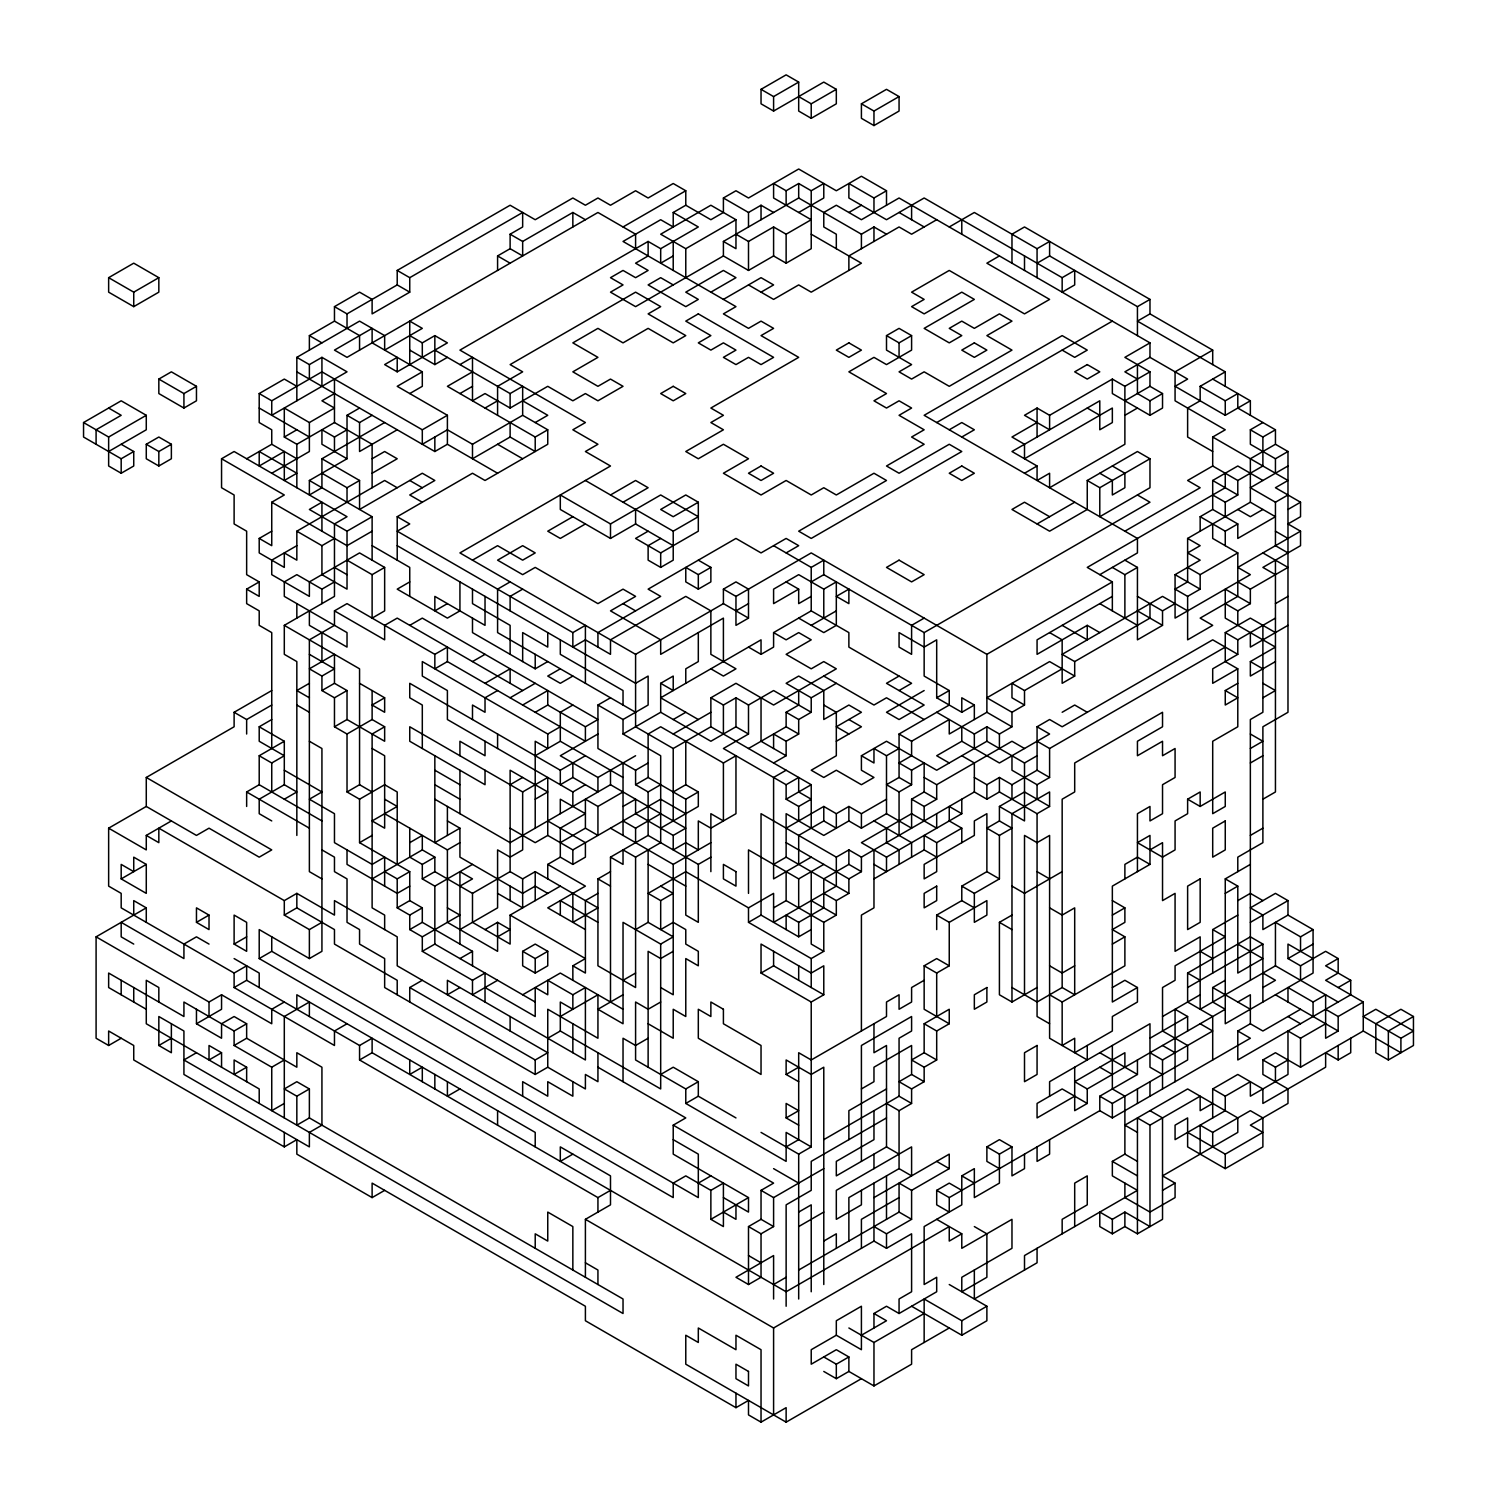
<?xml version="1.0" encoding="UTF-8"?>
<svg xmlns="http://www.w3.org/2000/svg" width="1497" height="1497" viewBox="0 0 1497 1497"><rect width="100%" height="100%" fill="white"/><g stroke="black" fill="none" stroke-linecap="round" stroke-linejoin="round"><path stroke-width="1.5" d="M108.645 277.675L133.738 263.173L158.832 277.675L158.832 292.158L133.738 306.642L108.645 292.158L108.645 277.675L133.738 292.158L158.832 277.675M146.276 415.305L108.645 437.03L108.645 465.997L121.182 473.239L133.738 465.997L133.738 451.514L121.182 458.756L83.551 437.03L83.551 422.547L121.182 400.803L146.276 415.305L146.276 429.789L108.645 451.514M158.832 379.078L171.369 371.836L196.463 386.32L196.463 400.803L183.925 408.045L158.832 393.561L158.832 379.078L183.925 393.561L196.463 386.32M309.374 350.111L309.374 335.627L334.467 321.125L334.467 306.642L359.561 292.158L372.117 299.4L372.117 313.883L409.748 292.158L409.748 277.675L522.659 212.48L522.659 226.964L510.121 234.206L510.121 248.689L522.659 255.931L522.659 241.447L572.846 212.48L585.402 219.722M409.748 292.158L397.21 284.917L397.21 270.433L510.121 205.239L535.215 219.722L572.846 197.997L585.402 205.239L597.939 197.997L610.495 205.239L635.589 190.755L648.126 197.997L673.22 183.513L685.776 190.755L685.776 205.239L673.22 212.48L673.22 226.964L660.682 219.722L623.033 241.447L735.963 306.642L723.407 313.883L748.5 328.367L761.037 321.125L773.593 328.367L761.037 335.609L798.687 357.353L710.869 408.045L723.407 415.305L710.869 422.547L723.407 429.789L685.776 451.514L698.313 458.756L723.407 444.272L748.5 458.756L723.407 473.239L761.037 494.983L786.131 480.481L811.224 494.983L823.78 487.723L836.318 494.983L873.967 473.239L886.505 480.481L798.687 531.192L811.224 538.433L961.785 451.514L949.248 444.272L899.061 473.239L886.505 465.997L924.154 444.272L911.598 437.03L924.154 429.789L899.061 415.305L911.598 408.045L899.061 400.803L886.505 408.045L873.967 400.803L886.505 393.561L848.874 371.836L873.967 357.353L886.505 364.594L911.598 350.111L911.598 335.609L899.061 328.367L886.505 335.609L886.505 350.111L911.598 364.594L899.061 371.836L911.598 379.078L924.154 371.836L949.248 386.32L1011.972 350.111L986.879 335.609L1011.972 321.125L999.416 313.883L974.341 328.367L961.785 321.125L949.248 328.367L961.785 335.609L949.248 342.869L924.154 328.367L974.341 299.4L961.785 292.158L924.154 313.883L911.598 306.642L924.154 299.4L911.598 292.158L949.248 270.433L1024.509 313.883L1049.603 299.4L986.879 263.191L999.416 255.931M334.467 306.642L347.023 313.883L397.21 284.917M146.276 444.272L158.832 437.03L171.369 444.272L171.369 458.756L158.832 465.997L146.276 458.756L146.276 444.272L158.832 451.514L171.369 444.272M296.836 400.803L296.836 357.353L359.561 321.125L384.654 335.627L384.654 350.111L422.304 328.367L409.748 321.125L409.748 364.594M761.037 89.333L786.131 74.85L798.687 82.092L798.687 111.059L811.224 118.319L836.318 103.817L836.318 89.333L823.78 82.092L773.593 111.059L761.037 103.817L761.037 89.333L773.593 96.575L798.687 82.092M296.836 458.756L271.743 444.272L271.743 429.789L259.206 422.547L259.206 393.561L284.299 379.078L296.836 386.32M296.836 357.353L309.374 364.594L321.93 357.353L347.023 371.836L271.743 415.287L271.743 400.803L321.93 371.836L422.304 429.789L447.397 415.287L447.397 444.272L497.584 473.239M497.584 270.433L497.584 255.931L510.121 248.689M798.687 96.575L811.224 103.817L836.318 89.333M271.743 748.5L271.743 632.595L259.206 625.353L259.206 610.87L246.649 603.628L246.649 589.144L259.206 596.386L259.206 581.903L246.649 574.661L246.649 531.192L234.112 523.95L234.112 494.983L221.556 487.723L221.556 458.756L234.112 451.514L347.023 516.708L334.467 523.95L334.467 596.386L284.299 625.353L284.299 654.339L296.836 661.58L296.836 835.42M334.467 393.561L321.93 400.803L334.467 408.045L309.374 422.547L284.299 408.045L284.299 437.03L296.836 444.272L296.836 487.741M409.748 335.609L422.304 342.869L434.841 335.609L447.397 342.869L397.21 371.836L384.654 364.594L397.21 357.353L397.21 371.836M623.033 226.964L685.776 190.755M246.649 458.756L271.743 444.272M284.299 437.03L296.836 429.789M861.411 103.817L886.505 89.333L899.061 96.575L899.061 111.059L873.967 125.561L861.411 118.319L861.411 103.817L873.967 111.059L899.061 96.575M296.836 444.272L334.467 422.547L334.467 379.078M384.654 422.547L321.93 458.756L321.93 487.723L309.374 494.983L309.374 480.481L347.023 458.756L347.023 415.305L359.561 408.045M409.748 393.561L422.304 386.32L422.304 371.836L397.21 386.32L447.397 415.287M409.748 350.111L434.841 364.594L447.397 357.353M673.22 212.48L698.313 226.964L660.682 248.689L648.126 241.447L459.935 350.111L585.402 422.547L572.846 429.789L597.939 444.272L585.402 451.514L610.495 465.997L459.935 552.917L635.589 654.339L723.407 603.628L748.5 618.111L735.963 625.353L735.963 596.386L723.407 589.144L723.407 603.628M685.776 205.239L710.869 219.722L723.407 212.48L723.407 197.997L735.963 190.755L748.5 197.997L798.687 169.011L836.318 190.755L861.411 176.253L886.505 190.755L886.505 205.239M271.743 473.239L309.374 451.514L309.374 422.547M347.023 458.756L321.93 444.272L321.93 429.789L334.467 437.03L347.023 429.789M347.023 415.305L359.561 422.547L372.117 415.305M459.935 364.594L472.491 357.353L472.491 400.803L485.028 393.561L510.121 408.045L547.752 386.32L572.846 400.803L585.402 393.561L597.939 400.803L623.033 386.32L610.495 379.078L597.939 386.32L572.846 371.836L597.939 357.353L572.846 342.869L597.939 328.367L623.033 342.869L648.126 328.367L673.22 342.869L685.776 335.609L648.126 313.883L660.682 306.642L635.589 292.158L510.121 364.594L522.659 371.836L497.584 386.32L497.584 415.287M472.491 371.836L447.397 386.32L535.215 437.03L547.752 429.789L547.752 444.272L485.028 480.481L472.491 473.239L397.21 516.708L397.21 560.159M673.22 255.931L660.682 263.191L660.682 248.689M735.963 219.722L710.869 205.239L660.682 234.206L685.776 248.689L735.963 219.722L735.963 248.689L723.407 241.447L723.407 255.95L748.5 270.433L773.593 255.95L786.131 263.191L811.224 248.689L811.224 190.755L798.687 183.513L786.131 190.755L773.593 183.513L773.593 197.997L811.224 219.722L786.131 234.206L773.593 226.964L748.5 241.447L735.963 234.206M723.407 197.997L748.5 212.48L761.037 205.239L773.593 212.48M397.21 487.741L384.654 480.481L296.836 531.192L296.836 560.159L284.299 552.917L284.299 567.419L259.206 552.917L259.206 538.433L271.743 545.675L271.743 502.225L284.299 494.983L221.556 458.756M397.21 429.789L359.561 451.514L359.561 422.547M459.935 393.561L472.491 386.32M723.407 241.447L798.687 197.997L861.411 234.206L873.967 226.964L886.505 234.206M811.224 190.755L823.78 183.513L823.78 197.997L798.687 212.48M372.117 458.756L384.654 451.514L397.21 458.756L372.117 473.239M723.407 255.95L635.589 306.642L610.495 292.158L623.033 284.917L610.495 277.675L623.033 270.433L635.589 277.675L648.126 270.433L635.589 263.191L648.126 255.931L648.126 241.447M259.206 538.433L271.743 531.192M321.93 473.239L347.023 487.723L359.561 480.481L359.561 509.467L422.304 473.239L434.841 480.481L409.748 494.983L422.304 502.225M485.028 408.045L497.584 400.803M434.841 350.111L510.121 393.561L522.659 386.32L522.659 415.305L547.752 429.789M296.836 371.836L434.841 451.514L447.397 444.272M710.869 292.158L735.963 277.675L723.407 270.433L685.776 292.158L698.313 299.4L685.776 306.642L648.126 284.917L660.682 277.675L673.22 284.917M848.874 212.48L861.411 205.239M1062.159 277.675L1062.159 292.158L1074.696 284.917L1074.696 270.433L1062.159 277.675L924.154 197.997L886.505 219.722L848.874 197.997L848.874 183.513L873.967 197.997L886.505 190.755M296.836 545.675L271.743 560.159L271.743 574.661L309.374 596.386L309.374 581.903L359.561 552.917L384.654 567.419L384.654 610.87L372.117 618.111L372.117 574.661L347.023 560.159M422.304 429.789L422.304 444.272L447.397 429.789L472.491 444.272L522.659 415.287M723.407 299.4L761.037 277.675L773.593 284.917L761.037 292.158M246.649 589.144L259.206 581.903M296.836 531.192L321.93 545.675L334.467 538.433M321.93 531.192L321.93 502.225L309.374 509.467L347.023 531.192L372.117 516.708L372.117 560.159M510.121 422.547L510.121 437.03L472.491 458.756L472.491 444.272M535.215 422.547L547.752 415.305L522.659 400.803M372.117 531.192L347.023 545.675L271.743 502.225M936.692 219.722L911.598 234.206L899.061 226.964L848.874 255.931L848.874 270.433M309.374 610.87L309.374 625.353L347.023 647.097L347.023 632.595L284.299 596.386L284.299 581.903L296.836 574.661L321.93 589.144L334.467 581.903M949.248 226.964L974.341 212.48L1037.065 248.689L1049.603 241.447L1049.603 255.931L1037.065 263.191M372.117 574.661L384.654 567.419M321.93 878.889L309.374 871.647L309.374 639.855L334.467 625.353L334.467 610.87L347.023 603.628L434.841 654.339L447.397 647.097L447.397 661.58L585.402 741.258L585.402 726.775L597.939 719.514L422.304 618.111L409.748 625.353M409.748 581.903L397.21 589.144L447.397 618.111L459.935 610.87L459.935 581.903M472.491 560.159L497.584 545.675L522.659 560.159L535.215 552.917L522.659 545.675L497.584 560.159L522.659 574.661L535.215 567.4L597.939 603.628L623.033 589.144L635.589 596.386L610.495 610.87L660.682 639.837L660.682 654.339L723.407 618.111L723.407 661.58M234.112 973.05L234.112 987.533L246.649 980.292L246.649 965.808L234.112 973.05L121.182 907.856L121.182 893.372L108.645 886.13L108.645 828.178L146.276 806.453L146.276 777.467L234.112 726.775L234.112 712.291L271.743 690.547M572.846 516.708L547.752 531.192L560.308 538.433L585.402 523.95M610.495 494.983L635.589 480.481L648.126 487.723L623.033 502.225M234.112 712.291L246.649 719.533L271.743 705.05M309.374 683.306L296.836 690.547L309.374 697.789M372.117 690.547L372.117 719.533L384.654 726.775L384.654 741.258L347.023 719.533L347.023 690.547L334.467 683.306L334.467 654.339L309.374 668.822L321.93 676.064L334.467 668.822L309.374 654.339M447.397 603.628L434.841 610.87L434.841 596.386L485.028 625.353L485.028 596.386M886.505 335.609L899.061 342.869L911.598 335.609M246.649 806.453L246.649 791.969L259.206 784.727L259.206 755.742L271.743 762.983L284.299 755.742L259.206 741.258L259.206 726.775L271.743 719.533M321.93 676.064L321.93 690.547L334.467 683.306M510.121 581.903L497.584 589.144L497.584 632.595L635.589 712.273M673.22 545.675L635.589 523.95L610.495 538.433L560.308 509.467L560.308 494.964L610.495 523.95L660.682 494.964L698.313 516.708L673.22 531.192L585.402 480.481M321.93 690.547L334.467 697.789L347.023 690.547M522.659 589.144L510.121 596.386L510.121 610.87M259.206 755.742L284.299 741.258L259.206 726.775M648.126 531.192L635.589 538.433L660.682 552.917L698.313 531.192L698.313 502.225L685.776 494.964L660.682 509.467L673.22 516.708L698.313 502.225M108.645 828.178L146.276 849.903L146.276 835.42L171.369 820.936M334.467 697.789L334.467 726.775L347.023 719.533M384.654 697.789L372.117 705.031L384.654 712.273L384.654 697.789L359.561 683.306M447.397 661.58L434.841 668.822L434.841 654.339M660.682 538.433L648.126 545.675L648.126 560.159L660.682 567.4L673.22 560.159L673.22 531.192M334.467 726.775L347.023 734.017L372.117 719.533M472.491 661.58L485.028 654.339M121.182 878.889L146.276 864.405L133.738 857.163L133.738 871.647L121.182 864.405L121.182 878.889L146.276 893.372L146.276 864.405M284.299 799.211L296.836 791.969L284.299 784.727L259.206 799.211L259.206 813.694L271.743 820.936M384.654 726.775L372.117 734.017L372.117 907.856L384.654 915.097L384.654 929.581M485.028 683.306L510.121 668.822L510.121 683.306M397.21 516.708L409.748 523.95L397.21 531.192L572.846 632.595L585.402 625.353L585.402 683.306M936.692 422.547L1112.346 321.125M1049.603 255.931L1137.439 306.642L1149.977 299.4L1024.509 226.964L1011.972 234.206L1011.972 263.191M497.584 690.547L485.028 697.789L485.028 712.273L472.491 705.031L472.491 719.533M472.491 618.111L472.491 632.595L535.215 668.822L547.752 661.58M698.313 574.642L710.869 567.4L710.869 581.903L698.313 589.144L685.776 581.903L685.776 567.4L698.313 574.642L698.313 589.144M949.248 429.789L961.785 422.547L974.341 429.789L961.785 437.03M1149.977 299.4L1149.977 313.883L1137.439 321.125L1225.257 371.836L1225.257 386.32M121.182 1038.244L108.645 1045.486L96.089 1038.244L96.089 936.841L146.276 907.856L133.738 900.614L133.738 915.097M347.023 734.017L347.023 791.969L359.561 784.709L359.561 668.822L284.299 625.353M510.121 697.789L535.215 683.306M560.308 668.822L547.752 676.064L560.308 683.306L572.846 676.064M347.023 791.969L359.561 799.211L384.654 784.727L397.21 791.969L397.21 864.405M522.659 705.031L547.752 690.547L547.752 705.031L535.215 712.273M723.407 589.144L735.963 581.903L748.5 589.144L748.5 618.111M786.131 552.917L798.687 545.675L786.131 538.433L761.037 552.917L735.963 538.433L648.126 589.144L660.682 596.386L597.939 632.595L597.939 647.097M1049.603 415.305L1037.065 408.045L1024.509 415.305L1049.603 429.789L1049.603 415.305L1112.346 379.078L1124.883 386.32L1149.977 371.836L1149.977 386.32L1162.533 393.561L1162.533 408.045L1149.977 415.305L1112.346 393.561L1112.346 379.078M1250.351 415.305L1250.351 400.803L1225.257 415.305L1175.07 386.32L1187.626 379.078L1149.977 357.353L1149.977 342.869L1124.883 357.353L1149.977 371.836M735.963 596.386L811.224 552.917L986.879 654.339L1112.346 581.903L1112.346 610.87M1037.065 422.547L1011.972 437.03L1024.509 444.272L1024.509 458.756L1112.346 408.045L1112.346 422.547L1099.79 429.789L1099.79 400.803L1011.972 451.514L1037.065 465.997L1037.065 480.481L1049.603 473.239L1049.603 487.741L1124.883 444.272L1124.883 386.32M1149.977 357.353L1124.883 371.836L1137.439 379.078M196.463 922.339L209.019 915.097L209.019 929.6L196.463 922.339L196.463 907.856L209.019 915.097M572.846 705.031L560.308 712.273L560.308 741.258L535.215 755.742M735.963 610.87L748.5 603.628M773.593 545.675L811.224 567.4L823.78 560.159L823.78 574.661L811.224 581.903M359.561 799.211L359.561 842.661L372.117 835.42M572.846 806.453L572.846 791.969L447.397 719.533L447.397 690.547L422.304 676.064L422.304 661.58L547.752 734.017L560.308 726.775M648.126 762.983L635.589 770.225L597.939 748.5L597.939 705.031L610.495 697.789M811.224 596.386L798.687 603.628L798.687 589.144L773.593 603.628L773.593 589.144L798.687 574.661L823.78 589.144L836.318 581.903L836.318 625.353L823.78 632.595L798.687 618.111M1124.883 400.803L1149.977 386.32M1212.701 364.594L1212.701 350.111L1175.07 371.836L1175.07 400.803L1225.257 429.789L1212.701 437.03L1212.701 465.997L1187.626 480.481L1200.164 487.741L1124.883 531.192M146.276 835.42L158.832 842.661L158.832 828.178L284.299 900.614L296.836 893.372L334.467 915.097L334.467 900.614L397.21 936.841L397.21 965.808L547.752 1052.728L535.215 1059.97L409.748 987.533L409.748 1002.017M660.682 683.306L673.22 676.064L673.22 690.547L660.682 683.306L660.682 712.273L623.033 734.017L623.033 719.514L597.939 705.031M1024.509 473.239L1037.065 465.997M1124.883 415.305L1137.439 408.045M1137.439 364.594L1137.439 393.561L1149.977 400.803L1162.533 393.561M234.112 944.083L246.649 951.325L246.649 922.339L234.112 915.097L234.112 944.083L246.649 936.841M284.299 900.614L284.299 915.097L296.836 907.856L334.467 929.581L334.467 944.083L397.21 980.292L397.21 994.775M409.748 842.661L422.304 835.42L422.304 849.903L372.117 878.889M510.121 784.709L522.659 777.467M597.939 734.017L560.308 755.742L597.939 777.467L635.589 755.742M623.033 719.514L648.126 705.031L648.126 676.064L635.589 683.306L397.21 545.675M748.5 647.097L761.037 654.339L773.593 647.097L773.593 632.595L811.224 610.87L848.874 632.595L848.874 647.097L911.598 683.306L899.061 690.547M1212.701 451.514L1187.626 437.03L1187.626 408.045L1200.164 400.803L1200.164 386.32L1225.257 371.836M447.397 820.936L459.935 828.178L434.841 842.661L434.841 755.742M485.028 770.225L485.028 784.709L409.748 741.258L409.748 726.775L522.659 791.95L547.752 777.467L547.752 835.42L535.215 842.661L510.121 828.178M422.304 748.5L422.304 705.031L409.748 697.789L409.748 683.306L560.308 770.225L585.402 755.742M811.224 625.353L836.318 610.87M309.374 741.258L321.93 748.5L321.93 951.325L309.374 958.567L259.206 929.581L259.206 958.567L271.743 951.325L698.313 1197.6L698.313 1154.131L673.22 1139.647M284.299 915.097L309.374 929.581L321.93 922.339M397.21 878.889L409.748 871.647L409.748 900.614L397.21 907.856L397.21 878.889L384.654 871.647M409.748 828.178L409.748 857.145L422.304 864.405L434.841 857.145L434.841 871.647L472.491 893.372L472.491 922.339L510.121 944.083L510.121 915.097L560.308 886.13M384.654 813.694L447.397 849.903L459.935 842.661M535.215 799.211L547.752 791.969L510.121 770.225L510.121 871.647L522.659 878.889L535.215 871.647L597.939 907.856L572.846 922.339L572.846 893.372M572.846 762.983L572.846 777.467L560.308 784.709L560.308 770.225M673.22 719.533L685.776 712.273M811.224 828.178L811.224 784.709L710.869 726.775L710.869 697.789L735.963 683.306L773.593 705.031L836.318 668.822L823.78 661.58L811.224 668.822L786.131 654.339L811.224 639.837L798.687 632.595L786.131 639.837L773.593 632.595M1049.603 516.708L1024.509 502.225L1011.972 509.467L1049.603 531.192L1087.252 509.467L1087.252 480.481L1137.439 451.514L1149.977 458.756L1149.977 487.723L1099.79 516.708L1099.79 487.723L1149.977 458.756M1200.164 386.32L1225.257 400.803L1237.794 393.561L1237.794 408.045L1275.444 429.789L1275.444 444.272L1250.351 458.756L1250.351 502.225L1275.444 516.708L1237.794 538.433L1237.794 523.95L1212.701 509.467L1200.164 516.708L1200.164 531.192M96.089 936.841L209.019 1002.017L221.556 994.775L271.743 1023.761L271.743 1009.277L284.299 1002.017M409.748 886.13L397.21 893.372L347.023 864.405L347.023 849.903M422.304 864.405L422.304 878.889L434.841 871.647M572.846 791.969L585.402 784.709M673.22 734.017L710.869 712.273M710.869 697.789L723.407 705.031L735.963 697.789L748.5 705.031L773.593 690.547L811.224 712.273L811.224 697.789L836.318 683.306M1037.065 523.95L1074.696 502.225M146.276 1009.277L108.645 987.533L108.645 973.05L183.925 1016.519L183.925 1002.036L234.112 1031.003L234.112 1045.486L246.649 1038.244L296.836 1067.211L296.836 1052.728L321.93 1067.211L321.93 1125.164L309.374 1132.406L309.374 1146.889L183.925 1074.453L183.925 1031.003L158.832 1016.519L158.832 1045.486L171.369 1038.244M196.463 1009.277L196.463 1023.761L221.556 1009.277L221.556 994.775M422.304 878.889L434.841 886.13L472.491 864.405M610.495 770.225L610.495 784.709L510.121 842.661L434.841 799.211M635.589 654.339L635.589 726.775L673.22 748.5L710.869 726.775M397.21 907.856L409.748 915.097L422.304 907.856L422.304 922.339L472.491 951.325L472.491 965.808M459.935 886.13L472.491 878.889L459.935 871.647L459.935 944.083M560.308 842.661L585.402 828.178L585.402 799.211L597.939 806.453L623.033 791.969M635.589 770.225L635.589 784.709L648.126 777.467L685.776 799.211L698.313 791.95L698.313 806.453L660.682 828.178M748.5 705.031L748.5 734.017L735.963 726.775L710.869 741.258L660.682 712.273M924.154 618.111L911.598 625.353L911.598 654.339L899.061 647.097L899.061 632.595L924.154 647.097L936.692 639.837L936.692 697.789L961.785 712.273L974.341 705.031L974.341 719.533M1237.794 871.647L1237.794 857.145L1262.888 842.661L1262.888 726.775L1287.981 712.291L1287.981 451.514L1275.444 458.756L1250.351 444.272L1250.351 429.789L1262.888 422.547M196.463 1052.728L183.925 1059.97L623.033 1313.505L623.033 1299.003L309.374 1117.922L296.836 1125.164L296.836 1096.197L309.374 1088.955L309.374 1117.922M234.112 1031.003L246.649 1023.761L246.649 1038.244M409.748 915.097L409.748 929.581L422.304 922.339M472.491 893.372L510.121 871.647M623.033 806.453L635.589 799.211L635.589 813.694L673.22 835.42L685.776 828.178L610.495 784.709M635.589 784.709L648.126 791.95L660.682 784.709M748.5 734.017L723.407 748.5L786.131 784.709L798.687 777.467L798.687 791.95L811.224 799.211L798.687 806.453L786.131 799.211L786.131 784.709M748.5 748.5L786.131 726.775L786.131 712.273L798.687 705.031L798.687 690.547M823.78 574.661L924.154 632.595L1149.977 502.225L1137.439 494.983M1250.351 429.789L1262.888 437.03L1275.444 429.789M221.556 1052.728L209.019 1059.97L209.019 1045.486L221.556 1052.728L221.556 1067.211M409.748 929.581L422.304 936.841L459.935 915.097L447.397 907.856M547.752 878.889L547.752 864.405L560.308 857.145L572.846 864.405L585.402 857.145L585.402 842.661L547.752 820.936M572.846 864.405L572.846 849.903L660.682 799.211L685.776 813.694M673.22 791.95L685.776 784.709L698.313 791.95M648.126 777.467L648.126 734.017L660.682 726.775L723.407 762.983L735.963 755.742L735.963 813.694L710.869 828.178L698.313 820.936L698.313 849.903L685.776 842.661L673.22 849.903L673.22 835.42M786.131 712.273L798.687 719.514L811.224 712.273M1212.701 509.467L1212.701 480.481L1237.794 465.997L1262.888 480.481M422.304 936.841L422.304 951.325L434.841 944.083L535.215 1002.017M459.935 929.581L497.584 907.856L497.584 849.903L510.121 857.145L522.659 849.903L522.659 791.95M623.033 820.936L635.589 828.178L660.682 813.694M773.593 748.5L773.593 734.017L786.131 741.258L798.687 734.017L798.687 719.514M899.061 676.064L886.505 683.306L924.154 705.031L899.061 719.533L886.505 712.273L924.154 690.547M1212.701 465.997L1237.794 480.481L1262.888 465.997L1262.888 437.03M246.649 1067.211L234.112 1074.453L234.112 1059.97L246.649 1067.211L246.649 1081.713M485.028 929.581L497.584 922.339L510.121 929.581L497.584 936.841M610.495 1002.017L610.495 857.145L648.126 835.42L648.126 791.95M773.593 762.983L786.131 755.742L786.131 741.258M1099.79 574.661L1137.439 552.917L1137.439 538.433L924.154 415.305L1062.159 335.609L1087.252 350.111L1074.696 357.353L1062.159 350.111M1212.701 494.983L1225.257 502.225L1237.794 494.983L1237.794 480.481M1287.981 465.997L1250.351 487.723L1275.444 502.225L1287.981 494.983M234.112 1045.486L271.743 1067.211L284.299 1059.97M347.023 1023.761L334.467 1031.003L334.467 1045.486L234.112 987.533M409.748 987.533L422.304 980.292M459.935 958.567L472.491 951.325M623.033 734.017L660.682 755.742L660.682 842.661L635.589 857.145L635.589 987.533L597.939 965.808L597.939 878.889L610.495 871.647M786.131 770.225L773.593 777.467L773.593 878.889L811.224 857.145M836.318 741.258L861.411 726.775L848.874 719.533M1112.346 567.419L1124.883 574.661L1137.439 567.419L1137.439 639.837L1162.533 625.353L1162.533 610.87L1175.07 603.628M1187.626 596.386L1187.626 639.837L1212.701 625.353L1200.164 618.111L1237.794 596.386L1237.794 552.917L1200.164 574.661L1200.164 589.144L1187.626 596.386L1175.07 589.144L1187.626 581.903L1187.626 538.433L1250.351 502.225M597.939 893.372L585.402 900.614L585.402 973.05L572.846 965.808L572.846 980.292M936.692 697.789L949.248 690.547L949.248 705.031L899.061 734.017L899.061 777.467L886.505 784.709L899.061 791.95L911.598 784.709L911.598 770.225L924.154 762.983L924.154 791.95L911.598 799.211L911.598 828.178L886.505 813.694L886.505 755.742L899.061 748.5M1112.346 596.386L1037.065 639.837L1037.065 654.339L1087.252 625.353L1099.79 632.595M1200.164 516.708L1225.257 531.192L1237.794 523.95M1262.888 509.467L1250.351 516.708L1237.794 509.467M246.649 980.292L359.561 1045.486L372.117 1038.244L372.117 1052.728L786.131 1291.761L873.967 1241.069L886.505 1248.311L911.598 1233.809L911.598 1291.761L899.061 1299.003L899.061 1313.505L936.692 1291.761L936.692 1277.278L924.154 1284.52L924.154 1226.567L961.785 1204.842L961.785 1175.875L974.341 1168.633L974.341 1197.6L999.416 1183.117L999.416 1154.131L1011.972 1146.889L1011.972 1175.875L1024.509 1168.633L1024.509 1154.131M459.935 987.533L447.397 994.775L447.397 980.292L585.402 1059.97L585.402 987.533L572.846 994.775L547.752 980.292L547.752 994.775L535.215 987.533L535.215 1016.519L485.028 987.533M422.304 951.325L472.491 980.292L485.028 973.05L485.028 1002.017M522.659 951.325L535.215 944.083L547.752 951.325L547.752 965.808L535.215 973.05L522.659 965.808L522.659 951.325L535.215 958.567L547.752 951.325M610.495 828.178L673.22 864.387L710.869 842.661M786.131 799.211L811.224 784.709M823.78 705.031L836.318 712.273L836.318 755.742L811.224 770.225L823.78 777.467L836.318 770.225L861.411 784.709L873.967 777.467L861.411 770.225L861.411 755.742L886.505 741.258L936.692 770.225L986.879 741.258L1024.509 762.983L1037.065 755.742M1275.444 574.661L1262.888 567.419L1300.537 545.675L1300.537 531.192L1237.794 567.419L1250.351 574.661L1175.07 618.111L1175.07 574.661L1200.164 560.159L1187.626 552.917L1200.164 545.675L1187.626 538.433M1287.981 509.467L1300.537 502.225L1300.537 516.708L1287.981 523.95L1300.537 531.192M899.061 734.017L911.598 741.258L949.248 719.514L949.248 734.017L986.879 712.273L1011.972 726.775L1011.972 712.273L986.879 697.789L1049.603 661.58L1074.696 676.064L1074.696 661.58L1062.159 654.339L1162.533 596.386L1187.626 610.87M284.299 1103.439L271.743 1110.68L271.743 1067.211M359.561 1045.486L359.561 1059.97L372.117 1052.728M497.584 980.292L472.491 994.775L472.491 980.292M648.126 835.42L698.313 864.387L710.869 857.145M811.224 929.581L798.687 936.823L761.037 915.097L761.037 813.694L836.318 857.145L836.318 886.13L773.593 922.339L773.593 893.372L748.5 907.856L685.776 871.647L648.126 893.372L660.682 900.614L673.22 893.372L660.682 886.13M786.131 828.178L823.78 806.453L836.318 813.694L848.874 806.453L861.411 813.694L886.505 799.211M1024.509 690.547L1024.509 705.031L1011.972 697.789L1011.972 683.306L1024.509 690.547L1062.159 668.822M1074.696 661.58L1149.977 618.111L1149.977 603.628M522.659 994.775L560.308 973.05L623.033 1009.259M572.846 965.808L585.402 958.567L510.121 915.097M635.589 929.581L648.126 922.339L648.126 849.903M823.78 806.453L823.78 820.936L798.687 835.42L798.687 864.387M974.341 777.467L986.879 784.709L999.416 777.467L1011.972 784.709L1037.065 770.225L1037.065 726.775L1049.603 734.017L999.416 762.983L961.785 741.258L936.692 755.742L949.248 762.983M936.692 712.273L974.341 734.017L986.879 726.775L999.416 734.017L1011.972 726.775M1011.972 712.273L1024.509 705.031M1074.696 676.064L1062.159 683.306L1062.159 639.837L1049.603 632.595M108.645 1045.486L108.645 1031.003L133.738 1045.486L133.738 1059.97L284.299 1146.889L296.836 1139.647L296.836 1154.15L372.117 1197.6L384.654 1190.358M773.593 864.387L786.131 857.145L786.131 813.694L823.78 835.42L848.874 820.936L861.411 828.178L886.505 813.694M1237.794 581.903L1250.351 589.144L1287.981 567.419L1262.888 552.917M623.033 994.775L597.939 1009.259L623.033 1023.761L623.033 922.339L660.682 944.083L673.22 936.823L648.126 922.339M924.154 777.467L936.692 784.709L1011.972 741.258L1024.509 748.5M1037.065 726.775L1049.603 719.514L1062.159 726.775L1212.701 639.837L1237.794 654.339L1212.701 668.822L1212.701 683.306L1237.794 668.822L1237.794 726.775L1212.701 741.258L1212.701 813.694L1225.257 806.453L1225.257 791.969L1200.164 806.453L1187.626 799.211L1187.626 813.694L1175.07 820.936L1175.07 849.903L1162.533 857.145L1137.439 842.661L1149.977 835.42L1149.977 864.387L1112.346 886.13L1112.346 1002.017L1137.439 987.533L1137.439 1002.017L1112.346 1016.519L1112.346 1031.003L1074.696 1052.728L1074.696 1038.244L1062.159 1045.486L1062.159 1002.017L1124.883 965.808L1124.883 936.823L1112.346 929.581L1124.883 922.339L1124.883 907.856L1112.346 900.614M1062.159 712.273L1074.696 705.031L1087.252 712.273M1225.257 603.628L1237.794 610.87L1250.351 603.628L1250.351 589.144M560.308 1016.519L597.939 994.775L597.939 1038.244L547.752 1009.259L547.752 1067.211L585.402 1088.955L585.402 1074.453L597.939 1081.695L597.939 1052.728M623.033 980.292L635.589 973.05M673.22 951.325L660.682 958.567L648.126 951.325L648.126 1067.211M748.5 893.372L748.5 849.903L798.687 878.889L823.78 864.387M836.318 857.145L848.874 849.903L861.411 857.145L974.341 791.95L986.879 799.211L999.416 791.95L1037.065 813.694L1049.603 806.453L1049.603 791.95L1011.972 813.694L1011.972 1002.017L999.416 994.775L999.416 922.339L1011.972 915.097M911.598 799.211L924.154 806.453L936.692 799.211L936.692 784.709M1237.794 668.822L1225.257 661.58L1225.257 632.595L1250.351 618.111L1275.444 632.595M1275.444 603.628L1287.981 596.386M459.935 1088.955L447.397 1096.197L447.397 1081.713M547.752 1038.244L560.308 1031.003L660.682 1088.955L660.682 944.083M748.5 907.856L748.5 922.339L761.037 915.097M773.593 907.856L786.131 900.614L823.78 922.339L836.318 915.097L836.318 900.614L823.78 893.372M848.874 849.903L848.874 864.387L823.78 878.889L823.78 907.856L798.687 922.339L798.687 936.823M1037.065 741.258L1049.603 748.5L1225.257 647.097M1225.257 632.595L1237.794 639.837L1275.444 618.111M786.131 842.661L848.874 878.889L861.411 871.647L861.411 857.145M936.692 813.694L936.692 828.178L911.598 813.694L861.411 842.661L886.505 857.145L961.785 813.694L961.785 799.211M1287.981 625.353L1250.351 647.097L1250.351 632.595M321.93 849.903L334.467 857.145L334.467 871.647L347.023 878.889L347.023 922.339L359.561 929.581L359.561 944.083L384.654 958.567L384.654 987.533L535.215 1074.453L547.752 1067.211M660.682 1002.017L648.126 1009.259L635.589 1002.017L635.589 1059.97L685.776 1088.955L698.313 1081.695L698.313 1096.197L735.963 1117.922M836.318 900.614L848.874 893.372L848.874 878.889M873.967 878.889L924.154 849.903L936.692 857.145M924.154 849.903L924.154 835.42L936.692 842.661L961.785 828.178L961.785 842.661M999.416 820.936L1011.972 828.178L999.416 835.42L986.879 828.178L999.416 820.936L999.416 806.453L1024.509 791.95L1049.603 806.453M1011.972 755.742L1011.972 770.225L1037.065 784.709L1049.603 777.467L1049.603 748.5M1275.444 661.58L1250.351 676.064L1250.351 661.58L1275.444 647.097L1225.257 618.111L1225.257 589.144L1250.351 603.628M1225.257 690.547L1237.794 697.789L1225.257 705.031L1225.257 690.547L1237.794 683.306M648.126 1038.244L635.589 1045.486L623.033 1038.244L623.033 1081.695M761.037 973.05L773.593 965.808L823.78 994.775L823.78 965.808L811.224 973.05L761.037 944.064L761.037 973.05L811.224 1002.017L823.78 994.775M748.5 922.339L811.224 958.567L823.78 951.325L823.78 922.339M1262.888 697.789L1275.444 690.547L1262.888 683.306M936.692 929.581L936.692 915.097L961.785 900.614L961.785 886.13L986.879 871.647L999.416 878.889L999.416 835.42M660.682 1074.453L673.22 1067.211L698.313 1081.695M961.785 886.13L974.341 893.372L999.416 878.889M936.692 915.097L949.248 922.339L986.879 900.614L986.879 915.097L974.341 922.339L974.341 893.372M1250.351 748.5L1262.888 741.258L1250.351 734.017M572.846 1154.131L560.308 1161.391L560.308 1146.889L610.495 1175.875L610.495 1204.842L585.402 1219.325L585.402 1277.278M1062.159 871.647L1024.509 893.372L1011.972 886.13M1187.626 799.211L1200.164 791.969L1200.164 806.453M1250.351 762.983L1262.888 755.742M685.776 1088.955L685.776 1103.439L698.313 1096.197M949.248 1023.761L936.692 1031.003L936.692 1059.97L924.154 1067.211L911.598 1059.97L924.154 1052.728L924.154 1023.761L949.248 1009.259L949.248 1023.761L924.154 1009.259L924.154 965.808L936.692 958.567L949.248 965.808L949.248 922.339M723.407 1197.6L748.5 1212.083L748.5 1197.6L673.22 1154.131L673.22 1125.164L685.776 1117.922L597.939 1067.211M924.154 980.292L911.598 987.533L911.598 1002.017L899.061 1009.259L899.061 994.775L886.505 1002.017L886.505 1016.5L811.224 1059.97L798.687 1052.728L798.687 1139.647L786.131 1146.889M924.154 965.808L936.692 973.05L949.248 965.808M1149.977 849.903L1162.533 842.661L1162.533 900.614L1175.07 893.372L1175.07 951.325L1200.164 936.841L1200.164 1009.277L1275.444 965.808L1338.168 1002.036M823.78 1284.52L823.78 1067.211L811.224 1074.453L786.131 1059.97L786.131 1074.453L798.687 1067.211M1262.888 799.211L1275.444 791.969L1275.444 560.159M359.561 1059.97L597.939 1197.6L610.495 1190.358M1112.346 915.097L1124.883 907.856M1250.351 835.42L1262.888 828.178M786.131 1117.922L798.687 1110.68L786.131 1103.439L786.131 1117.922L798.687 1125.164M698.313 1183.117L710.869 1175.875M861.411 1088.937L873.967 1081.695L873.967 1067.211L911.598 1045.486L911.598 1074.453L899.061 1081.695L911.598 1088.937L924.154 1081.695L924.154 1067.211M1011.972 1002.017L1037.065 987.533M1074.696 965.808L1062.159 973.05L1049.603 965.808M1112.346 944.083L1124.883 936.823M1287.981 915.097L1287.981 900.614L1275.444 893.372L1250.351 907.856L1262.888 915.097L1262.888 929.6L1287.981 915.097L1313.075 929.6L1313.075 973.05L1225.257 1023.761L1225.257 878.889L1250.351 864.405M710.869 1190.358L723.407 1183.117L723.407 1226.567L710.869 1219.325L710.869 1190.358L685.776 1175.875L673.22 1183.117L673.22 1197.6L259.206 958.567M886.505 1088.937L848.874 1110.68L848.874 1139.647M1049.603 907.856L1062.159 915.097L1074.696 907.856L1074.696 994.775L1062.159 987.533L1037.065 1002.017L1011.972 987.533M1225.257 893.372L1237.794 886.13L1237.794 973.05L1262.888 958.567L1237.794 944.083M761.037 1132.406L798.687 1154.131L811.224 1146.889L811.224 1002.017M823.78 1139.647L899.061 1096.197L911.598 1103.439L911.598 1088.937M1237.794 900.614L1250.351 893.372L1262.888 900.614M710.869 1219.325L748.5 1197.6M823.78 1168.633L773.593 1197.6L773.593 1226.567L761.037 1219.325L761.037 1190.358L773.593 1183.117L673.22 1125.164M886.505 1117.922L811.224 1161.373L811.224 1190.358L786.131 1204.842L786.131 1306.245M886.505 1103.439L899.061 1110.68L911.598 1103.439M1112.346 987.533L1124.883 980.292L1137.439 987.533M1212.701 973.05L1212.701 929.581L1237.794 915.097M1250.351 922.339L1287.981 900.614M773.593 1299.003L773.593 1255.553L735.963 1277.278L748.5 1284.52L748.5 1226.567L761.037 1219.325M899.061 1154.131L886.505 1146.889L836.318 1175.875L836.318 1161.373L873.967 1139.647L873.967 1110.68M1212.701 1059.97L1212.701 1016.519L1187.626 1002.017L1187.626 973.05L1250.351 936.841L1262.888 944.083L1262.888 1002.036M748.5 1226.567L761.037 1233.809L773.593 1226.567M798.687 1212.083L811.224 1204.842L811.224 1291.761M1187.626 987.533L1262.888 944.083M798.687 1226.567L823.78 1212.083M861.411 1190.358L861.411 1204.842L836.318 1219.325L836.318 1190.358L911.598 1146.889L911.598 1175.875L899.061 1168.633L848.874 1197.6L848.874 1241.069M1162.533 1016.519L1200.164 994.775M1124.883 1067.211L1124.883 1052.728L1074.696 1081.695L1087.252 1088.955L1225.257 1009.277L1212.701 1002.017L1212.701 987.533L1225.257 980.292M1275.444 965.808L1275.444 922.339L1300.537 936.841L1313.075 929.6M873.967 1197.6L949.248 1154.131L949.248 1168.633L911.598 1190.358L899.061 1183.117L899.061 1212.083L798.687 1270.036M1149.977 1038.244L1187.626 1016.519L1187.626 1031.003M1313.075 958.567L1287.981 944.083L1287.981 958.567L1313.075 944.083M748.5 1284.52L761.037 1277.278L761.037 1233.809M823.78 1241.069L836.318 1233.809L836.318 1248.311M899.061 1197.6L861.411 1219.325L861.411 1248.311M999.416 1168.633L986.879 1161.391L986.879 1146.889L999.416 1139.647L1011.972 1146.889M1074.696 1096.197L1037.065 1117.922L1037.065 1103.439L1062.159 1088.955L1087.252 1103.439L1087.252 1088.955M1237.794 1002.036L1250.351 994.775L1250.351 1023.761L1237.794 1031.003L1237.794 1059.97L1350.724 994.775L1350.724 980.292L1325.631 965.808L1338.168 958.567L1338.168 973.05L1325.631 980.292L1363.262 1002.036L1363.262 1031.003L1300.537 1067.211L1275.444 1052.728L1262.888 1059.97L1262.888 1074.453L1287.981 1088.955L1287.981 1103.439L1250.351 1125.164L1262.888 1132.406L1225.257 1154.15L1187.626 1132.406M1262.888 987.533L1275.444 980.292L1262.888 973.05M1287.981 958.567L1300.537 965.808L1325.631 951.325L1338.168 958.567M773.593 1284.52L786.131 1277.278M936.692 1190.358L949.248 1197.6L949.248 1212.083L936.692 1204.842L936.692 1190.358L949.248 1183.117L961.785 1190.358M1087.252 1103.439L1074.696 1110.68L1074.696 1067.211M1237.794 1031.003L1250.351 1038.244L1112.346 1117.922L1099.79 1110.68L1099.79 1096.197L1137.439 1074.453L1137.439 1059.97M1149.977 1052.728L1162.533 1059.97L1212.701 1031.003L1200.164 1023.761M873.967 1226.567L886.505 1233.809L911.598 1219.325L911.598 1190.358M949.248 1197.6L1099.79 1110.68M1099.79 1096.197L1112.346 1103.439L1187.626 1059.97L1187.626 1045.486L1162.533 1031.003L1162.533 987.533L1175.07 980.292L1175.07 965.808L1225.257 936.841L1212.701 929.581M1300.537 1009.277L1262.888 1031.003L1250.351 1023.761M1287.981 1002.036L1287.981 987.533L1313.075 1002.036L1325.631 994.775L1325.631 1038.244L1338.168 1031.003L1338.168 1016.519L1363.262 1002.036M1338.168 987.533L1350.724 980.292M585.402 1219.325L773.593 1327.989L949.248 1226.567L949.248 1241.069L961.785 1233.809L961.785 1248.311L1011.972 1219.325L1011.972 1248.311L961.785 1277.278L961.785 1291.761L986.879 1277.278L986.879 1233.827L974.341 1226.567M1149.977 1125.164L1149.977 1226.567L1124.883 1212.083L1112.346 1219.325L1099.79 1212.083L1099.79 1226.567L1112.346 1233.827L1124.883 1226.567L1137.439 1233.827L1137.439 1117.922L1149.977 1125.164L1200.164 1096.197L1200.164 1110.68L1212.701 1103.439M1212.701 1117.922L1212.701 1088.955L1237.794 1074.453L1262.888 1088.955L1262.888 1103.439L1325.631 1067.211L1325.631 1052.728L1338.168 1059.97L1350.724 1052.728L1350.724 1038.244M1212.701 1088.955L1225.257 1096.197L1250.351 1081.713L1250.351 1096.197L1287.981 1074.453L1287.981 1031.003L1300.537 1038.244L1325.631 1023.761M1024.509 1270.036L1024.509 1255.553L1137.439 1190.358L1112.346 1175.875L1112.346 1161.391L1124.883 1154.131L1137.439 1161.391M1262.888 1059.97L1275.444 1067.211L1287.981 1059.97M836.318 1335.23L836.318 1320.747L861.411 1306.245L861.411 1349.714L836.318 1335.23L811.224 1349.714L811.224 1364.197L836.318 1349.714L848.874 1356.956L848.874 1371.439L873.967 1385.941L911.598 1364.197L911.598 1349.714L949.248 1327.989M873.967 1327.989L873.967 1313.505L886.505 1306.245L899.061 1313.505M372.117 1197.6L372.117 1183.117L585.402 1306.263L585.402 1320.747L735.963 1407.667L748.5 1400.425L748.5 1414.908L761.037 1422.15L786.131 1407.667L786.131 1422.15L861.411 1378.681M861.411 1335.23L886.505 1320.747L873.967 1313.505M1200.164 1154.15L1200.164 1125.164L1212.701 1132.406L1250.351 1110.68L1262.888 1117.922L1262.888 1146.889L1225.257 1168.633L1187.626 1146.889L1187.626 1117.922L1175.07 1125.164L1175.07 1139.647L1225.257 1110.68L1225.257 1096.197M1413.449 1016.519L1388.355 1031.003L1388.355 1059.97L1375.818 1052.728L1375.818 1023.761L1400.911 1009.277L1413.449 1016.519L1413.449 1045.486L1388.355 1059.97M823.78 1356.956L836.318 1364.197L848.874 1356.956M848.874 1327.989L873.967 1342.472L924.154 1313.505M1400.911 1038.244L1413.449 1031.003L1375.818 1009.277L1363.262 1016.519L1400.911 1038.244L1400.911 1052.728L1363.262 1031.003M823.78 1371.439L836.318 1378.681L848.874 1371.439M1162.533 1190.358L1175.07 1183.117L1175.07 1197.6L1149.977 1212.083L1124.883 1197.6L1124.883 1183.117M924.154 1342.472L924.154 1299.003L961.785 1320.747L986.879 1306.245L986.879 1320.747L961.785 1335.23L911.598 1306.245M1137.439 1233.827L1162.533 1219.325L1162.533 1117.922L1149.977 1110.68M1149.977 313.883L1212.701 350.111M1149.977 342.869L899.061 197.997L861.411 219.722L836.318 205.239L823.78 212.48L823.78 226.964L836.318 234.206L836.318 248.689M1212.701 379.078L1250.351 400.803M899.061 212.48L924.154 226.964M1275.444 444.272L1287.981 451.514M1212.701 437.03L1287.981 480.481L1275.444 487.723L1300.537 502.225M811.224 234.206L861.411 263.191L811.224 292.158L798.687 284.917L773.593 299.4L748.5 284.917M1087.252 408.045L1099.79 415.305M1212.701 480.481L1237.794 494.983M1275.444 531.192L1287.981 538.433M1287.981 552.917L1275.444 545.675L1275.444 502.225M1112.346 465.997L1124.883 473.239L1124.883 487.723L1112.346 494.983L1112.346 480.481L1099.79 473.239M1237.794 552.917L1212.701 538.433L1212.701 523.95M1087.252 480.481L1099.79 487.723M1187.626 567.419L1200.164 574.661M1175.07 574.661L1200.164 589.144M1124.883 560.159L1137.439 567.419M510.121 234.206L522.659 241.447M1112.346 581.903L1087.252 567.4L1225.257 487.723L1225.257 473.239M1137.439 596.386L1162.533 610.87M1250.351 661.58L1262.888 668.822M1137.439 610.87L1162.533 625.353M497.584 255.931L510.121 263.191M1099.79 603.628L1137.439 625.353M1062.159 625.353L1087.252 639.837L1087.252 625.353M397.21 270.433L409.748 277.675M334.467 321.125L359.561 335.609L359.561 350.111M422.304 371.836L372.117 342.85L372.117 328.367L334.467 350.111L347.023 357.353L597.939 212.48L635.589 234.206L635.589 248.689M786.131 581.903L798.687 589.144M510.121 437.03L535.215 451.514L535.215 437.03M949.248 690.547L924.154 676.064L924.154 632.595M974.341 705.031L961.785 697.789L961.785 712.273M309.374 335.627L321.93 342.869M497.584 444.272L522.659 458.756M698.313 560.159L710.869 567.4M1037.065 770.225L1049.603 777.467M1225.257 878.889L1237.794 886.13M924.154 719.533L886.505 697.789L873.967 705.031L823.78 676.064M961.785 755.742L974.341 762.983L974.341 791.95M1149.977 864.387L1137.439 857.145L1124.883 864.387L1124.883 878.889M334.467 422.547L372.117 444.272L372.117 487.741M811.224 697.789L786.131 683.306L798.687 676.064L823.78 690.547L823.78 719.514L848.874 705.031L861.411 712.273L836.318 726.775L848.874 734.017M999.416 806.453L1024.509 820.936L1024.509 762.983M259.206 393.561L271.743 400.803M409.748 480.481L422.304 487.741M623.033 603.628L635.589 610.87M886.505 755.742L873.967 748.5L873.967 762.983L861.411 755.742M911.598 770.225L899.061 762.983L911.598 755.742L911.598 741.258M1325.631 1009.277L1338.168 1016.519M259.206 408.045L309.374 437.03M710.869 668.822L723.407 676.064L735.963 668.822L710.869 654.339L710.869 610.87L685.776 596.386L610.495 639.837L610.495 654.339L585.402 639.837L572.846 647.097L572.846 632.595M899.061 777.467L911.598 784.709M924.154 791.95L936.692 799.211M961.785 813.694L949.248 806.453L949.248 820.936L961.785 828.178M1200.164 951.325L1212.701 958.567M1275.444 994.775L1338.168 1031.003M321.93 458.756L359.561 480.481M786.131 726.775L798.687 734.017M1037.065 871.647L1049.603 878.889M1287.981 1016.519L1300.537 1023.761M1187.626 973.05L1200.164 980.292M1212.701 987.533L1250.351 1009.277M309.374 480.481L372.117 516.708M786.131 755.742L761.037 741.258L761.037 697.789M698.313 719.533L660.682 697.789L761.037 639.837L761.037 654.339M873.967 820.936L911.598 842.661L911.598 857.145M372.117 545.675L409.748 567.419L409.748 596.386M1187.626 1016.519L1175.07 1009.277L1175.07 1081.713M108.645 408.045L121.182 415.305L96.089 429.789L96.089 444.272M823.78 820.936L836.318 828.178L836.318 813.694M961.785 900.614L974.341 907.856M999.416 922.339L1011.972 929.581M873.967 864.387L886.505 871.647L886.505 857.145M83.551 422.547L108.645 437.03M121.182 444.272L133.738 451.514M334.467 567.419L347.023 574.661M848.874 864.387L861.411 871.647M1162.533 1045.486L1175.07 1052.728M522.659 690.547L397.21 618.111L384.654 625.353L384.654 639.837L334.467 610.87M547.752 705.031L585.402 726.775M1049.603 994.775L1062.159 1002.017M786.131 857.145L848.874 893.372M1162.533 1074.453L1149.977 1067.211L1149.977 1023.761L1049.603 1081.695L1049.603 1096.197M560.308 741.258L623.033 777.467M1049.603 1023.761L1037.065 1016.519L1037.065 813.694M1099.79 1052.728L1137.439 1074.453M811.224 900.614L836.318 915.097M1099.79 1067.211L1112.346 1074.453M572.846 777.467L597.939 791.95L597.939 777.467M798.687 922.339L786.131 915.097L786.131 929.581M823.78 951.325L811.224 944.064L811.224 871.647M1137.439 1132.406L1124.883 1125.164L1187.626 1088.955L1237.794 1117.922L1237.794 1132.406L1162.533 1175.875L1175.07 1183.117M585.402 828.178L597.939 835.42L597.939 806.453M635.589 857.145L623.033 849.903L623.033 864.387L610.495 857.145M648.126 864.387L685.776 886.13M924.154 1023.761L936.692 1031.003M434.841 770.225L459.935 784.709M547.752 835.42L572.846 849.903M924.154 1052.728L936.692 1059.97M1112.346 1161.391L1137.439 1175.875M296.836 705.031L309.374 712.291M372.117 748.5L384.654 755.742L384.654 828.178L372.117 820.936L397.21 806.453L384.654 799.211M434.841 784.709L459.935 799.211M597.939 878.889L610.495 886.13M547.752 864.405L585.402 886.13L547.752 907.856L585.402 929.581M911.598 1074.453L924.154 1081.695M359.561 784.709L372.117 791.969M547.752 893.372L535.215 886.13L522.659 893.372L459.935 857.145L459.935 828.178M597.939 922.339L560.308 900.614L560.308 915.097M986.879 1146.889L999.416 1154.131M284.299 770.225L321.93 791.969L309.374 799.211L334.467 813.694L334.467 842.661L372.117 864.405L384.654 857.145L384.654 886.13M422.304 849.903L434.841 857.145M497.584 893.372L522.659 907.856L522.659 878.889M660.682 987.533L673.22 994.775L673.22 864.387M786.131 1074.453L798.687 1081.695M936.692 1161.391L949.248 1168.633M961.785 1175.875L974.341 1183.117M259.206 784.727L321.93 820.936M359.561 842.661L409.748 871.647M246.649 791.969L309.374 828.178M648.126 1023.761L673.22 1038.244L673.22 1009.259L685.776 1016.519L685.776 958.567L698.313 965.808L698.313 951.325L685.776 944.083L685.776 929.581L673.22 922.339L660.682 929.581L660.682 900.614M409.748 900.614L422.304 907.856M811.224 1146.889L786.131 1132.406L786.131 1161.373L685.776 1103.439M936.692 1219.325L961.785 1233.809M146.276 777.467L271.743 849.903L259.206 857.163L209.019 828.178L196.463 835.42L146.276 806.453M899.061 1212.083L911.598 1219.325M773.593 1168.633L798.687 1183.117M949.248 1284.52L986.879 1306.245M761.037 1190.358L773.593 1197.6M723.407 1212.083L735.963 1219.325L735.963 1204.842M209.019 944.083L196.463 936.841L183.925 944.083L183.925 958.567L121.182 922.339L121.182 936.841L133.738 944.083M234.112 958.567L259.206 973.05L259.206 987.533M748.5 1255.553L761.037 1262.794M246.649 1023.761L234.112 1016.519L221.556 1023.761L221.556 1038.244L196.463 1023.761M309.374 1088.955L296.836 1081.713L284.299 1088.955L296.836 1096.197M585.402 1262.794L597.939 1270.036L597.939 1284.52M158.832 1045.486L171.369 1052.728L171.369 1023.761M786.131 1422.15L685.776 1364.197L685.776 1335.23L698.313 1342.472L698.313 1327.989L735.963 1349.714L735.963 1335.23L761.037 1349.714L761.037 1422.15M1338.168 1045.486L1338.168 1059.97M1313.075 1002.036L1313.075 1016.519M1300.537 936.841L1300.537 951.325M1300.537 965.808L1300.537 980.292M1300.537 1038.244L1300.537 1067.211M1275.444 458.756L1275.444 473.239M1275.444 1067.211L1275.444 1081.713M1262.888 625.353L1262.888 712.273L1250.351 719.533L1250.351 980.292M1237.794 610.87L1237.794 625.353M1237.794 639.837L1237.794 654.339M1225.257 400.803L1225.257 415.305M1225.257 502.225L1225.257 516.708M1225.257 531.192L1225.257 545.675M1225.257 1154.15L1225.257 1168.633M1212.701 1132.406L1212.701 1146.889M1162.533 1059.97L1162.533 1088.955M1149.977 400.803L1149.977 415.305M1149.977 1081.713L1149.977 1096.197M1137.439 306.642L1137.439 335.627M1137.439 871.647L1137.439 813.694L1149.977 806.453L1149.977 820.936L1162.533 813.694L1162.533 784.709L1175.07 777.467L1175.07 748.5L1162.533 755.742L1162.533 741.258L1137.439 755.742L1137.439 741.258L1162.533 726.775L1162.533 712.273L1074.696 762.983L1074.696 791.95L1062.159 799.211L1062.159 987.533M1137.439 1088.955L1137.439 1103.439M1124.883 574.661L1124.883 618.111M1124.883 1154.15L1124.883 1096.197L1112.346 1088.955L1112.346 1045.486M1124.883 1212.083L1124.883 1226.567M1112.346 1103.439L1112.346 1117.922M1112.346 1219.325L1112.346 1233.827M1087.252 1045.486L1087.252 1059.97L1049.603 1038.244L1049.603 835.42L1037.065 842.661L1024.509 835.42L1024.509 994.775M1074.696 1226.567L1074.696 1183.117L1087.252 1175.875L1087.252 1204.842L1062.159 1219.325L1062.159 1233.827M1049.603 1139.647L1049.603 1154.131L1037.065 1161.391L1037.065 1146.889M1037.065 248.689L1037.065 277.675M1037.065 408.045L1037.065 437.03M1037.065 784.709L1037.065 799.211M1037.065 1248.311L1037.065 1262.794L974.341 1299.003L974.341 1270.036M1024.509 255.931L1024.509 270.433M1011.972 784.709L1011.972 799.211M999.416 734.017L999.416 748.5M999.416 777.467L999.416 791.95M986.879 654.339L986.879 712.273M986.879 726.775L986.879 741.258M986.879 784.709L986.879 799.211M986.879 871.647L986.879 813.694L974.341 820.936L974.341 835.42L924.154 864.387L924.154 878.889L936.692 871.647L936.692 842.661M974.341 734.017L974.341 748.5M961.785 219.722L961.785 234.206M961.785 726.775L961.785 741.258M961.785 1320.747L961.785 1335.23M936.692 973.05L936.692 1016.519M924.154 806.453L924.154 820.936M911.598 205.239L911.598 219.722M899.061 342.869L899.061 357.353M899.061 791.95L899.061 835.42M899.061 864.387L899.061 849.903L886.505 842.661L886.505 828.178M899.061 1096.197L899.061 1038.244L911.598 1031.003L911.598 1016.519L861.411 1045.486L861.411 1161.373M899.061 1110.68L899.061 1168.633M886.505 1146.889L886.505 1045.486L873.967 1052.728L873.967 1023.761M886.505 1175.875L886.505 1219.325M886.505 1233.809L886.505 1248.311M873.967 111.059L873.967 125.561M873.967 197.997L873.967 212.48M873.967 226.964L873.967 241.447M873.967 849.903L873.967 907.856L861.411 915.097L861.411 1031.003M873.967 1154.131L873.967 1168.633M873.967 1183.117L873.967 1241.069M873.967 1342.472L873.967 1385.941M861.411 234.206L861.411 248.689M861.411 813.694L861.411 828.178M848.874 806.453L848.874 820.936M836.318 1364.197L836.318 1378.681M823.78 589.144L823.78 618.111M811.224 103.817L811.224 118.319M811.224 567.4L811.224 610.87M811.224 958.567L811.224 987.533M798.687 183.513L798.687 197.997M798.687 806.453L798.687 820.936M798.687 878.889L798.687 907.856M798.687 965.808L798.687 980.292M798.687 1154.131L798.687 1299.003M786.131 190.755L786.131 205.239M786.131 234.206L786.131 263.191M786.131 871.647L786.131 900.614M773.593 96.575L773.593 111.059M773.593 226.964L773.593 255.95M773.593 951.325L773.593 965.808M773.593 1327.989L773.593 1414.908M761.037 205.239L761.037 219.722M748.5 212.48L748.5 226.964M748.5 241.447L748.5 270.433M735.963 697.789L735.963 726.775M735.963 1393.183L735.963 1407.667M723.407 705.031L723.407 734.017M723.407 762.983L723.407 820.936L710.869 813.694L710.869 871.647M698.313 632.595L698.313 661.58L685.776 668.822L685.776 683.306M698.313 864.387L698.313 922.339L685.776 915.097L685.776 799.211M685.776 248.689L685.776 277.675M685.776 741.258L685.776 784.709M673.22 241.447L673.22 270.433M673.22 748.5L673.22 820.936M660.682 552.917L660.682 567.4M635.589 509.467L635.589 523.95M635.589 828.178L635.589 842.661M623.033 705.031L623.033 690.547L560.308 654.339L560.308 639.837M623.033 762.983L623.033 835.42M610.495 523.95L610.495 538.433M597.939 1197.6L597.939 1212.083M572.846 212.48L572.846 226.964M572.846 994.775L572.846 1009.259L560.308 1002.017L560.308 1031.003M572.846 1023.761L572.846 1052.728M572.846 1081.695L572.846 1096.197L547.752 1081.695L547.752 1096.197L522.659 1081.695L522.659 1096.197M572.846 1270.036L572.846 1226.567L547.752 1212.083L547.752 1241.069L535.215 1233.827L535.215 1248.311M560.308 813.694L560.308 799.211L585.402 813.694L560.308 828.178L560.308 857.145M547.752 632.595L547.752 647.097L522.659 632.595L522.659 661.58M547.752 734.017L547.752 748.5L535.215 741.258L535.215 828.178M535.215 654.339L535.215 668.822M535.215 871.647L535.215 900.614M535.215 958.567L535.215 973.05M535.215 1059.97L535.215 1074.453M535.215 1146.889L535.215 1132.406L296.836 994.775L296.836 1009.277M510.121 393.561L510.121 408.045M510.121 654.339L510.121 625.353L472.491 603.628L472.491 589.144M510.121 886.13L510.121 900.614M510.121 1016.519L510.121 1031.003M497.584 734.017L497.584 748.5M497.584 922.339L497.584 951.325L447.397 922.339L447.397 849.903M497.584 1110.68L497.584 1125.164M485.028 741.258L485.028 755.742L459.935 741.258L459.935 755.742M459.935 770.225L459.935 813.694M447.397 806.453L447.397 835.42M434.841 335.609L434.841 364.594M434.841 437.03L434.841 451.514M434.841 886.13L434.841 944.083M434.841 1074.453L434.841 1088.955M422.304 342.869L422.304 357.353M422.304 1081.713L422.304 1067.211L409.748 1074.453L409.748 1059.97M347.023 313.883L347.023 328.367M347.023 487.723L347.023 502.225M347.023 531.192L347.023 589.144L321.93 574.661L321.93 545.675M334.467 437.03L334.467 451.514M321.93 357.353L321.93 386.32M321.93 589.144L321.93 603.628M321.93 632.595L321.93 661.58M309.374 364.594L309.374 379.078M309.374 929.581L309.374 958.567M309.374 1016.519L309.374 1002.017L284.299 1016.519L284.299 1117.922M296.836 603.628L296.836 618.111M296.836 893.372L296.836 907.856M284.299 741.258L284.299 784.727M284.299 1132.406L284.299 1146.889M271.743 762.983L271.743 791.969M271.743 936.841L271.743 951.325M259.206 1103.439L259.206 1088.955L146.276 1023.761L146.276 980.292L158.832 987.533L158.832 1002.036M246.649 719.533L246.649 734.017M209.019 1002.017L209.019 1016.519M183.925 393.561L183.925 408.045M158.832 451.514L158.832 465.997M146.276 907.856L146.276 922.339M133.738 292.158L133.738 306.642M133.738 987.533L133.738 1002.036M121.182 458.756L121.182 473.239M121.182 980.292L121.182 994.775M284.299 451.514L259.206 465.997L259.206 451.514L296.836 473.239L284.299 480.481L284.299 451.514M698.313 313.883L685.776 321.125L710.869 335.609L698.313 342.869L710.869 350.111L723.407 342.869L735.963 350.111L723.407 357.353L735.963 364.594L748.5 357.353L761.037 364.594L773.593 357.353L698.313 313.883M673.22 386.32L660.682 393.561L673.22 400.803L685.776 393.561L673.22 386.32M848.874 342.869L836.318 350.111L848.874 357.353L861.411 350.111L848.874 342.869M761.037 465.997L748.5 473.239L761.037 480.481L773.593 473.239L761.037 465.997M974.341 342.869L961.785 350.111L974.341 357.353L986.879 350.111L974.341 342.869M1087.252 364.594L1074.696 371.836L1087.252 379.078L1099.79 371.836L1087.252 364.594M961.785 465.997L949.248 473.239L961.785 480.481L974.341 473.239L961.785 465.997M848.874 589.144L836.318 596.386L848.874 603.628L848.874 589.144M899.061 560.159L886.505 567.4L911.598 581.903L924.154 574.661L899.061 560.159M936.692 886.13L924.154 893.372L924.154 907.856L936.692 900.614L936.692 886.13M1225.257 820.936L1212.701 828.178L1212.701 857.145L1225.257 849.903L1225.257 820.936M986.879 987.533L974.341 994.775L974.341 1009.259L986.879 1002.017L986.879 987.533M1200.164 878.889L1187.626 886.13L1187.626 929.581L1200.164 922.339L1200.164 878.889M1037.065 1045.486L1024.509 1052.728L1024.509 1081.695L1037.065 1074.453L1037.065 1045.486M735.963 871.647L723.407 864.387L723.407 878.889L735.963 886.13L735.963 871.647M723.407 1009.259L710.869 1002.017L710.869 1016.519L698.313 1009.259L698.313 1038.244L761.037 1074.453L761.037 1045.486L723.407 1023.761L723.407 1009.259M748.5 1371.439L735.963 1364.197L735.963 1378.681L748.5 1385.941L748.5 1371.439"/></g></svg>
